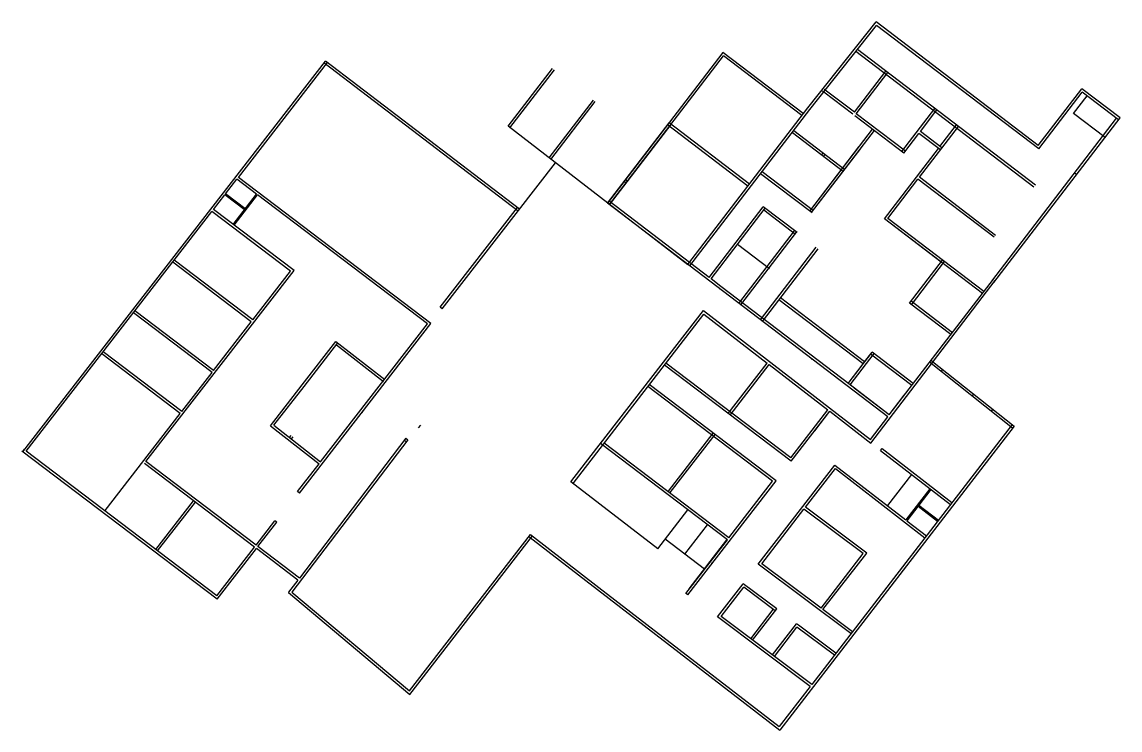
# Model space of a CAD drawing. Header units: metres. Extents: x 141303 to 146299, y 125960 to 127091.
# Drawn here: x 145563.8 to 145652.8, y 126092.3 to 126149.7 of the extents above; entities that cross this region are included whole.
import ezdxf

# ---------------------------------------------------------------- set-up
doc = ezdxf.new("R2010")
doc.units = ezdxf.units.M
doc.header["$MEASUREMENT"] = 0
doc.layers.add('NVMI_WALL', color=7, linetype='Continuous', lineweight=30)

msp = doc.modelspace()

# ---------------------------------------------------------------- linework, layer by layer
at = {"layer": 'NVMI_WALL'}
for p, q in [((145627.48707, 126142.77571), (145633.01972, 126149.7443)), ((145646.15996, 126139.72608), (145633.01972, 126149.7443)), ((145627.64371, 126142.65135), (145633.05442, 126149.46635)), ((145646.19737, 126139.44606), (145633.05442, 126149.46635)), ((145611.24502, 126135.05904), (145620.59881, 126147.268)), ((145611.40378, 126134.93741), (145620.63622, 126146.98798)), ((145627.10629, 126142.30665), (145620.58531, 126147.27829)), ((145626.98503, 126142.1476), (145620.63622, 126146.98798)), ((145645.80242, 126136.35197), (145631.37524, 126147.35136)), ((145645.92419, 126136.51062), (145631.49962, 126147.50803)), ((145563.80882, 126114.88859), (145588.35608, 126146.57469)), ((145581.30062, 126137.14079), (145588.51513, 126146.45342)), ((145603.98102, 126134.41061), (145588.23482, 126146.41564)), ((145604.10228, 126134.56966), (145588.35608, 126146.57469)), ((145603.17331, 126141.29298), (145606.76153, 126145.97648)), ((145603.32165, 126141.15775), (145606.91981, 126145.85423)), ((145631.2458, 126142.42011), (145633.80011, 126145.75412)), ((145631.40484, 126142.29885), (145633.95916, 126145.63286)), ((145628.88757, 126144.21804), (145628.79097, 126144.29169)), ((145646.15996, 126139.72608), (145649.68783, 126144.33041)), ((145652.78916, 126141.96533), (145649.68754, 126144.33003)), ((145606.49688, 126138.72507), (145610.08557, 126143.40919)), ((145628.76318, 126144.06138), (145628.66972, 126144.13264)), ((145631.12416, 126142.26135), (145628.76318, 126144.06138)), ((145631.2458, 126142.42011), (145628.88757, 126144.21804)), ((145646.19737, 126139.44606), (145649.72495, 126144.05001)), ((145649.0278, 126142.31805), (145650.12694, 126143.75257)), ((145652.65678, 126141.81476), (145649.72495, 126144.05001)), ((145652.66752, 126141.80657), (145649.72495, 126144.05001)), ((145650.05039, 126143.63121), (145650.05768, 126143.64033)), ((145606.64094, 126138.58642), (145610.24282, 126143.28775)), ((145617.75425, 126130.07206), (145627.48494, 126142.77298)), ((145617.91301, 126129.95042), (145627.64371, 126142.65135)), ((145635.10037, 126139.22986), (145637.78169, 126142.72964)), ((145636.59739, 126140.85498), (145637.94045, 126142.60801)), ((145637.65468, 126142.56386), (145637.77632, 126142.72263)), ((145637.81373, 126142.4426), (145637.93536, 126142.60137)), ((145635.25942, 126139.1086), (145631.28321, 126142.14009)), ((145635.38105, 126139.26736), (145631.40484, 126142.29885)), ((145642.39581, 126128.72987), (145652.50829, 126141.92797)), ((145642.55457, 126128.60822), (145652.78916, 126141.96533)), ((145651.57618, 126140.37514), (145649.0278, 126142.31805)), ((145611.24495, 126135.05894), (145603.17331, 126141.29298)), ((145611.23298, 126135.04333), (145616.21998, 126141.55257)), ((145611.39203, 126134.92207), (145616.37903, 126141.43131)), ((145622.61932, 126136.42216), (145616.09835, 126141.39381)), ((145622.74096, 126136.58093), (145616.21998, 126141.55257)), ((145630.36469, 126137.59685), (145626.22944, 126140.7496)), ((145630.48595, 126137.75589), (145626.3507, 126140.90864)), ((145627.62435, 126134.40468), (145632.71464, 126141.04875)), ((145627.78339, 126134.28342), (145632.87369, 126140.9275)), ((145636.52463, 126137.1426), (145639.68712, 126141.27041)), ((145638.34692, 126139.52113), (145636.59739, 126140.85498)), ((145638.18787, 126139.64239), (145639.52807, 126141.39167)), ((145635.25942, 126139.1086), (145636.47576, 126140.69622)), ((145638.22529, 126139.36237), (145636.47576, 126140.69622)), ((145627.62435, 126134.40468), (145631.61274, 126139.61051)), ((145627.78339, 126134.28342), (145631.77151, 126139.48887)), ((145628.58818, 126138.95128), (145628.70981, 126139.11004)), ((145628.74723, 126138.83002), (145628.86886, 126138.98878)), ((145633.68963, 126133.77109), (145638.06624, 126139.48363)), ((145597.83387, 126126.47827), (145607.01327, 126138.32723)), ((145606.74222, 126138.71862), (145606.73959, 126138.72062)), ((145581.14129, 126137.26169), (145581.13969, 126137.2629)), ((145627.81825, 126134.25684), (145623.64814, 126137.43617)), ((145627.93951, 126134.41589), (145623.76977, 126137.59493)), ((145649.26152, 126137.36142), (145649.10235, 126137.48277)), ((145580.25945, 126135.79682), (145581.17813, 126136.98268)), ((145580.25945, 126135.79682), (145581.17813, 126136.98268)), ((145582.77145, 126135.77366), (145581.17813, 126136.98268)), ((145582.77145, 126135.77366), (145581.17813, 126136.98268)), ((145596.91518, 126125.29242), (145581.30062, 126137.14079)), ((145612.73001, 126136.66845), (145612.57096, 126136.78971)), ((145612.73001, 126136.66845), (145612.57096, 126136.78971)), ((145612.85164, 126136.82721), (145612.69259, 126136.94847)), ((145633.97032, 126133.80859), (145636.403, 126136.98383)), ((145642.57578, 126132.27765), (145636.403, 126136.98383)), ((145642.69704, 126132.4367), (145636.52463, 126137.1426)), ((145579.27952, 126134.53191), (145580.1982, 126135.71777)), ((145579.27952, 126134.53191), (145580.1982, 126135.71777)), ((145581.87119, 126134.4483), (145580.1982, 126135.71777)), ((145581.93244, 126134.52735), (145580.25945, 126135.79682)), ((145580.87284, 126133.32289), (145582.77145, 126135.77366)), ((145580.95251, 126133.26244), (145582.85112, 126135.71321)), ((145596.63336, 126125.2552), (145582.85112, 126135.71321)), ((145585.81214, 126129.57494), (145579.27952, 126134.53191)), ((145597.67453, 126126.59917), (145603.94322, 126134.69092)), ((145633.95794, 126117.71765), (145611.23298, 126135.04333)), ((145617.7358, 126130.04581), (145611.24495, 126135.05894)), ((145619.46608, 126129.01785), (145611.35462, 126135.20209)), ((145619.46608, 126129.01785), (145623.86352, 126134.75758)), ((145619.62512, 126128.89659), (145624.02228, 126134.63595)), ((145626.60566, 126132.66637), (145623.86323, 126134.75721)), ((145564.09064, 126114.9258), (145579.15703, 126134.3738)), ((145576.09476, 126130.42095), (145579.15703, 126134.3738)), ((145585.53032, 126129.53773), (145579.15703, 126134.3738)), ((145626.4844, 126132.50732), (145623.90065, 126134.47719)), ((145641.62366, 126127.72213), (145633.68963, 126133.77109)), ((145638.28364, 126130.26858), (145633.68963, 126133.77109)), ((145641.7453, 126127.88089), (145633.97032, 126133.80859)), ((145621.88205, 126126.90958), (145626.40371, 126132.81145)), ((145622.04081, 126126.78795), (145626.56247, 126132.68981)), ((145624.36236, 126129.72398), (145621.77205, 126131.69885)), ((145623.62843, 126125.57161), (145628.15008, 126131.47347)), ((145623.78719, 126125.44998), (145628.30885, 126131.35184)), ((145582.34556, 126125.42677), (145575.97226, 126130.26284)), ((145582.46805, 126125.58488), (145576.09476, 126130.42095)), ((145635.72914, 126126.93472), (145638.40529, 126130.42734)), ((145635.88819, 126126.81346), (145638.56433, 126130.30608)), ((145573.80803, 126114.07979), (145585.81214, 126129.57494)), ((145582.46805, 126125.58488), (145585.53032, 126129.53773)), ((145619.34186, 126128.85572), (145619.34444, 126128.85909)), ((145619.50062, 126128.73409), (145619.50349, 126128.73783)), ((145620.42037, 126128.29029), (145619.62512, 126128.89659)), ((145620.13567, 126128.24755), (145620.13968, 126128.25279)), ((145630.89861, 126120.30159), (145620.42037, 126128.29029)), ((145623.38624, 126128.54406), (145623.38249, 126128.54691)), ((145623.50787, 126128.70282), (145623.50375, 126128.70596)), ((145632.58179, 126115.59282), (145642.67621, 126128.76698)), ((145634.07958, 126117.8764), (145642.51745, 126128.88862)), ((145620.28664, 126128.13359), (145620.2901, 126128.13811)), ((145620.29443, 126128.12592), (145620.29873, 126128.13153)), ((145620.29443, 126128.12592), (145620.29873, 126128.13153)), ((145620.45319, 126128.00428), (145620.45778, 126128.01027)), ((145632.07764, 126122.16916), (145625.2574, 126127.36896)), ((145629.23361, 126124.33747), (145625.2574, 126127.36896)), ((145625.74394, 126128.00401), (145625.73832, 126128.0083)), ((145625.86557, 126128.16277), (145625.85957, 126128.16735)), ((145597.83387, 126126.47827), (145597.67453, 126126.59917)), ((145621.88205, 126126.90958), (145622.01085, 126127.0777)), ((145622.04081, 126126.78795), (145622.1699, 126126.95644)), ((145631.95599, 126122.01041), (145625.13577, 126127.2102)), ((145639.07721, 126124.38213), (145635.72914, 126126.93472)), ((145639.19847, 126124.54118), (145635.85079, 126127.09348)), ((145579.16079, 126121.31581), (145572.7875, 126126.15188)), ((145579.28328, 126121.47392), (145572.90999, 126126.30999)), ((145608.43262, 126112.31421), (145619.04161, 126126.05041)), ((145610.6716, 126115.54036), (145619.00557, 126126.33095)), ((145619.00557, 126126.33095), (145632.54515, 126115.87382)), ((145619.04161, 126126.05041), (145624.18593, 126122.07726)), ((145579.28328, 126121.47392), (145582.34556, 126125.42677)), ((145586.25847, 126111.53652), (145596.91518, 126125.29242)), ((145587.96487, 126114.06574), (145596.63336, 126125.2552)), ((145586.47892, 126120.31193), (145589.20887, 126123.8358)), ((145589.20887, 126123.8358), (145593.1864, 126120.73392)), ((145576.71097, 126118.15353), (145570.33768, 126122.9896)), ((145586.63703, 126120.18944), (145589.36658, 126123.71281)), ((145589.24786, 126123.55177), (145593.06341, 126120.5762)), ((145630.74573, 126120.43089), (145632.68585, 126122.96294)), ((145632.07764, 126122.16916), (145632.68585, 126122.96294)), ((145636.01973, 126120.42117), (145632.68585, 126122.96294)), ((145576.58848, 126117.99542), (145570.21519, 126122.83149)), ((145626.08415, 126114.39194), (145615.96429, 126122.06883)), ((145621.02217, 126117.98091), (145624.18593, 126122.07726)), ((145627.75623, 126122.40913), (145627.774, 126122.43233)), ((145627.91499, 126122.2875), (145627.93305, 126122.31107)), ((145630.89861, 126120.30159), (145632.8449, 126122.84168)), ((145630.90448, 126120.30925), (145632.8449, 126122.84168)), ((145635.89847, 126120.26212), (145632.56421, 126122.80418)), ((145637.33414, 126122.16653), (145644.07184, 126116.81119)), ((145637.45858, 126122.32309), (145644.19629, 126116.96776)), ((145576.71097, 126118.15353), (145579.16079, 126121.31581)), ((145626.12124, 126114.11277), (145615.84342, 126121.90949)), ((145621.18151, 126117.86003), (145624.34422, 126121.95501)), ((145624.34422, 126121.95501), (145629.09282, 126118.28748)), ((145630.74573, 126120.43089), (145631.95599, 126122.01041)), ((145638.29399, 126121.40361), (145638.41565, 126121.56239)), ((145583.90505, 126116.98952), (145586.47892, 126120.31193)), ((145624.89869, 126112.52984), (145614.62086, 126120.32656)), ((145631.0766, 126120.1659), (145630.89861, 126120.30159)), ((145634.07958, 126117.8764), (145630.89861, 126120.30159)), ((145631.0766, 126120.1659), (145630.89861, 126120.30159)), ((145584.18733, 126117.02733), (145586.63703, 126120.18944)), ((145624.61709, 126112.49243), (145614.49861, 126120.16826)), ((145634.07958, 126117.8764), (145631.23564, 126120.04464)), ((145634.07958, 126117.8764), (145635.29601, 126119.46395)), ((145640.86971, 126119.53172), (145640.78589, 126119.42297)), ((145570.48969, 126110.12297), (145576.58848, 126117.99542)), ((145591.36443, 126118.04605), (145591.32474, 126118.07616)), ((145591.36443, 126118.04605), (145591.32474, 126118.07616)), ((145591.48533, 126118.20537), (145591.44724, 126118.23428)), ((145591.48533, 126118.20537), (145591.44724, 126118.23428)), ((145626.08415, 126114.39194), (145629.09282, 126118.28748)), ((145626.12124, 126114.11277), (145629.25111, 126118.16523)), ((145628.0286, 126116.58236), (145629.25111, 126118.16523)), ((145629.25111, 126118.16523), (145632.58179, 126115.59282)), ((145632.54515, 126115.87382), (145633.95794, 126117.71765)), ((145642.45379, 126118.31079), (145642.35174, 126118.17838)), ((145576.25785, 126117.24206), (145576.22594, 126117.26627)), ((145583.90505, 126116.98952), (145587.84238, 126113.90763)), ((145584.18134, 126117.02725), (145587.97143, 126114.0606)), ((145595.90666, 126116.81229), (145596.08987, 126117.04876)), ((145644.19629, 126116.96776), (145625.19241, 126092.31144)), ((145644.03788, 126117.08985), (145627.79151, 126096.01122)), ((145575.33917, 126116.05621), (145575.31923, 126116.07134)), ((145585.45218, 126116.04745), (145585.57466, 126116.20555)), ((145585.61029, 126115.92496), (145585.73277, 126116.08307)), ((145595.02652, 126115.86241), (145585.62736, 126103.49289)), ((145594.86823, 126115.98466), (145586.24803, 126104.64028)), ((145594.74598, 126115.82637), (145594.90552, 126115.70316)), ((145594.86823, 126115.98466), (145595.02652, 126115.86241)), ((145616.16479, 126111.69171), (145619.79961, 126116.39798)), ((145616.32307, 126111.56946), (145619.95896, 126116.2771)), ((145579.58271, 126102.91931), (145563.75075, 126114.93265)), ((145563.93131, 126115.0467), (145563.87164, 126115.09198)), ((145579.54587, 126103.19833), (145564.09064, 126114.9258)), ((145608.26024, 126112.44636), (145610.82751, 126115.77038)), ((145608.26071, 126112.44698), (145610.82798, 126115.771)), ((145620.94942, 126107.74364), (145610.6716, 126115.54036)), ((145610.82988, 126115.41811), (145610.83094, 126115.41948)), ((145621.07168, 126107.90194), (145610.9532, 126115.57777)), ((145633.37323, 126114.98156), (145633.49487, 126115.14031)), ((145633.37323, 126114.98156), (145639.03959, 126110.60521)), ((145633.49487, 126115.14031), (145639.16184, 126110.7635)), ((145582.73064, 126107.30929), (145573.80803, 126114.07979)), ((145582.60815, 126107.15117), (145573.68554, 126113.92167)), ((145586.09914, 126111.65742), (145587.84238, 126113.90763)), ((145623.45679, 126105.75498), (145629.6694, 126113.79887)), ((145627.28481, 126110.38419), (145629.70543, 126113.51834)), ((145629.6694, 126113.79887), (145635.42424, 126109.35419)), ((145629.70543, 126113.51834), (145636.96132, 126107.91434)), ((145615.30448, 126107.00681), (145608.26071, 126112.44698)), ((145617.75427, 126103.27946), (145624.89869, 126112.52984)), ((145621.07168, 126107.90194), (145624.61709, 126112.49243)), ((145635.87401, 126113.05011), (145633.92051, 126110.51558)), ((145586.25847, 126111.53652), (145586.09914, 126111.65742)), ((145637.37773, 126111.88873), (145635.42424, 126109.35419)), ((145637.45688, 126111.8276), (145635.50338, 126109.29307)), ((145574.59453, 126106.95542), (145577.6568, 126110.90827)), ((145574.75386, 126106.83452), (145577.81613, 126110.78737)), ((145636.41908, 126110.48113), (145638.00045, 126109.25978)), ((145636.48013, 126110.56033), (145638.06158, 126109.33892)), ((145639.28393, 126110.92191), (145639.28409, 126110.92179)), ((145615.30448, 126107.00681), (145617.74949, 126110.17255)), ((145623.73915, 126105.79337), (145627.16255, 126110.22588)), ((145631.96532, 126106.62849), (145627.16255, 126110.22588)), ((145632.24768, 126106.66688), (145627.28481, 126110.38419)), ((145582.73064, 126107.30929), (145584.26177, 126109.28571)), ((145582.88997, 126107.18839), (145584.42111, 126109.16481)), ((145584.42111, 126109.16481), (145584.26177, 126109.28571)), ((145617.49857, 126106.57576), (145619.33233, 126108.95006)), ((145635.30214, 126109.19578), (145635.30208, 126109.19571)), ((145635.50338, 126109.29307), (145637.08357, 126108.07263)), ((145595.18328, 126095.48654), (145604.98189, 126108.1735)), ((145595.21435, 126095.19958), (145605.14018, 126108.05125)), ((145604.85964, 126108.01521), (145610.41611, 126103.72374)), ((145604.98189, 126108.1735), (145610.53836, 126103.88203)), ((145619.08144, 126105.35325), (145615.91573, 126107.79825)), ((145579.54587, 126103.19833), (145582.60815, 126107.15117)), ((145579.58271, 126102.91931), (145582.76748, 126107.03027)), ((145586.12703, 126104.48104), (145582.76748, 126107.03027)), ((145586.24803, 126104.64028), (145582.88997, 126107.18839)), ((145617.59418, 126103.39937), (145620.94942, 126107.74364)), ((145617.85893, 126103.77038), (145620.9152, 126107.72755)), ((145619.83276, 126105.97063), (145619.79493, 126105.99896)), ((145628.54192, 126102.19598), (145631.96532, 126106.62849)), ((145628.70202, 126102.07607), (145632.24768, 126106.66688)), ((145619.7105, 126105.81233), (145619.67503, 126105.83889)), ((145630.96624, 126100.13023), (145623.45679, 126105.75498)), ((145628.54192, 126102.19598), (145623.73915, 126105.79337)), ((145586.12703, 126104.48104), (145585.3678, 126103.48187)), ((145585.3678, 126103.48187), (145585.35274, 126103.46206)), ((145585.35274, 126103.46206), (145595.21435, 126095.19958)), ((145585.62736, 126103.49289), (145595.18328, 126095.48654)), ((145610.41611, 126103.72374), (145625.19241, 126092.31144)), ((145610.53836, 126103.88203), (145625.15622, 126092.5921)), ((145617.75427, 126103.27946), (145617.59418, 126103.39937)), ((145620.15566, 126101.48077), (145622.23415, 126104.17194)), ((145620.43802, 126101.51916), (145622.27198, 126103.89372)), ((145624.95572, 126102.13341), (145622.23415, 126104.17194)), ((145624.83346, 126101.97511), (145622.27198, 126103.89372)), ((145622.8394, 126099.72046), (145624.67337, 126102.09502)), ((145622.9995, 126099.60055), (145624.95572, 126102.13341)), ((145631.08614, 126100.29031), (145628.70202, 126102.07607)), ((145627.6694, 126095.8528), (145620.15566, 126101.48077)), ((145627.79151, 126096.01122), (145620.43802, 126101.51916)), ((145624.60042, 126098.40142), (145626.55665, 126100.93429)), ((145624.76051, 126098.28151), (145626.59448, 126100.65607)), ((145626.71674, 126100.81437), (145626.55665, 126100.93429)), ((145629.62308, 126098.38757), (145626.59448, 126100.65607)), ((145629.74519, 126098.546), (145626.71674, 126100.81437)), ((145627.6694, 126095.8528), (145625.15622, 126092.5921))]:
    msp.add_line(p, q, dxfattribs=at)

doc.saveas('drawing.dxf')
